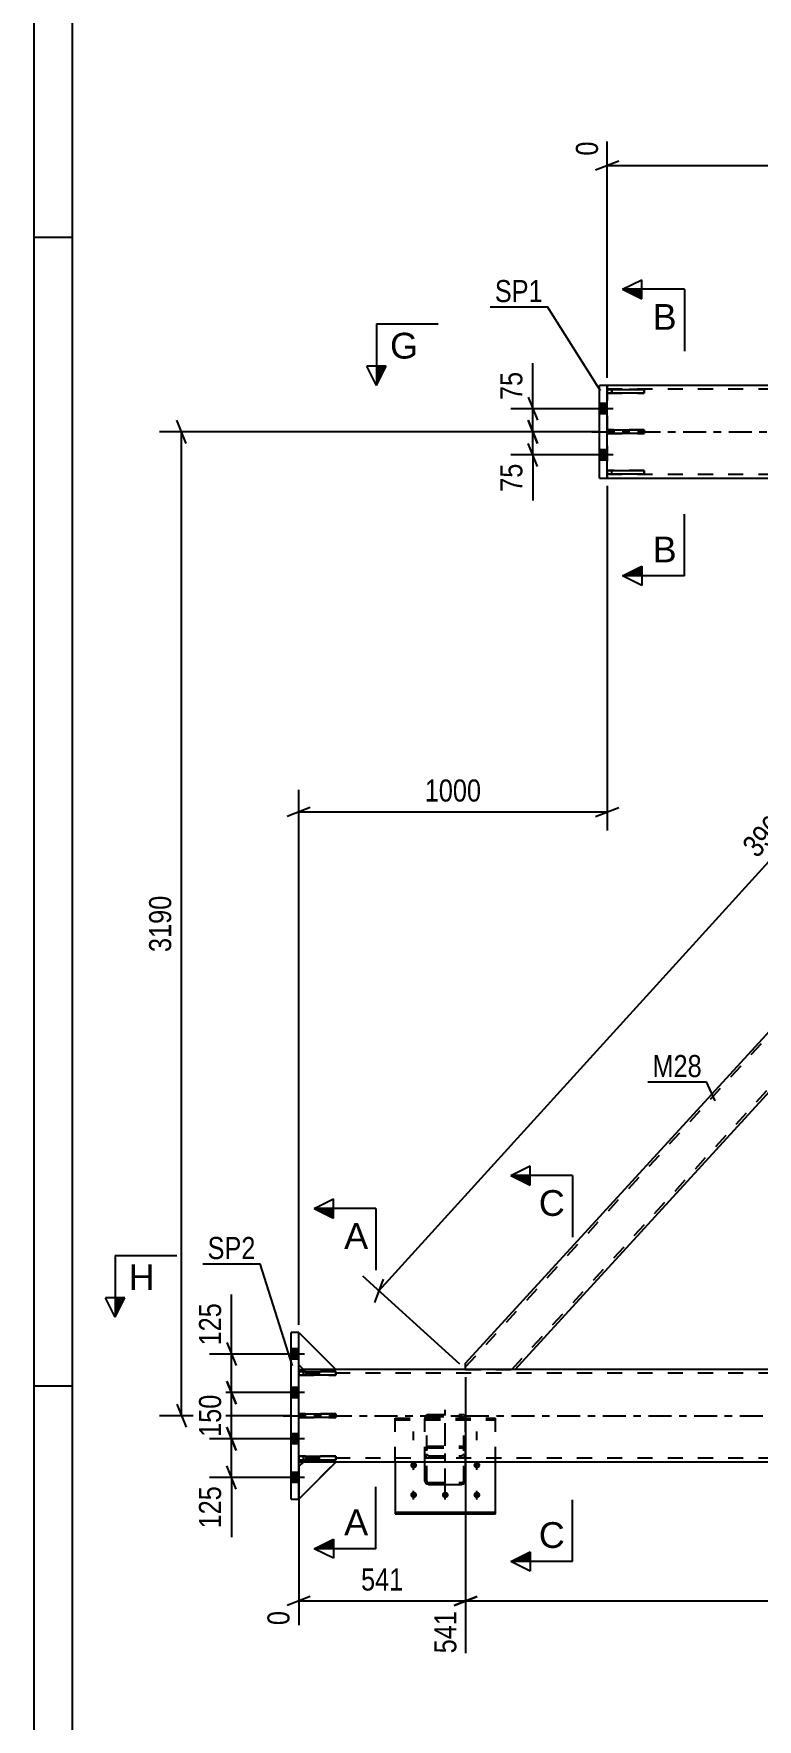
# Model space of a CAD drawing. Header units: millimetres. Extents: x -74 to 767, y -422 to 172.
# Drawn here: x -74.4 to 19.5, y -167 to 51.6 of the extents above; entities that cross this region are included whole.
import ezdxf

# ---------------------------------------------------------------- set-up
doc = ezdxf.new("R2010")
doc.units = ezdxf.units.MM
doc.linetypes.add('DXK_LINE_DOT2', pattern=[3.9198, 1.9599, -1.9599])
doc.linetypes.add('DXK_LINE_DOT3', pattern=[5.9187, 2.979, -0.9799, 0.9799, -0.9799])
doc.styles.add('Arial', font='ARIAL.TTF', dxfattribs={"height": 0.2})
doc.styles.add('Arial Narrow', font='ARIALN.TTF', dxfattribs={"height": 0.2})

# ---------------------------------------------------------------- blocks, each defined once
blk = doc.blocks.new('Unknown-389632863-1162')
at = {"color": 5, "linetype": 'Continuous'}
for p, q in [((-74.36, 172.22), (-74.36, -421.78)), ((-69.36, 167.22), (-69.36, -416.78)), ((-69.36, 25.22), (-74.36, 25.22)), ((-69.36, -123.78), (-74.36, -123.78))]:
    blk.add_line(p, q, dxfattribs=at)
blk = doc.blocks.new('Part-389632863-5763 - 5629')
at = {"color": 7, "linetype": 'DXK_LINE_DOT2'}
for p, q in [((-27.5, -127.91), (-14.5, -127.91)), ((-27.5, -133.6), (-27.5, -127.91)), ((-27.5, -128.13), (-14.5, -128.13)), ((-14.5, -133.6), (-14.5, -127.91))]:
    blk.add_line(p, q, dxfattribs=at)
at = {"color": 2, "linetype": 'Continuous'}
for p, q in [((-27.5, -133.6), (-27.5, -140.34)), ((-14.5, -140.34), (-14.5, -133.6)), ((-27.5, -140.12), (-14.5, -140.12)), ((-27.5, -140.34), (-14.5, -140.34))]:
    blk.add_line(p, q, dxfattribs=at)
blk = doc.blocks.new('Part-389632863-5635 - 5629')
at = {"color": 2, "linetype": 'Continuous'}
for p, q in [((-18.36, -120.8), (86.6, -6)), ((93.03, -6), (93.03, -6.8)), ((93.03, -6.8), (40.91, -63.8)), ((-11.94, -121.6), (37.33, -67.71)), ((-18.36, -121.6), (-18.36, -120.8))]:
    blk.add_line(p, q, dxfattribs=at)
at = {"color": 7, "linetype": 'DXK_LINE_DOT2'}
for p, q in [((-18.36, -121.27), (87.04, -6)), ((-12.37, -121.6), (93.03, -6.33)), ((93.03, -6), (86.6, -6)), ((40.91, -63.8), (37.33, -67.71)), ((-18.36, -121.6), (-11.94, -121.6))]:
    blk.add_line(p, q, dxfattribs=at)
blk = doc.blocks.new('Part-389632863-5733 - 5629')
at = {"color": 2, "linetype": 'Continuous'}
for p, q in [((-1, -6), (-1, 6)), ((0, 6), (-1, 6)), ((0, -6), (0, 6)), ((-1, -6), (0, -6))]:
    blk.add_line(p, q, dxfattribs=at)
blk = doc.blocks.new('Part-389632863-5738 - 5629')
at = {"color": 2, "linetype": 'Continuous'}
for p, q in [((-41, -138.4), (-41, -116.8)), ((-40, -116.8), (-41, -116.8)), ((-40, -138.4), (-40, -116.8)), ((-41, -138.4), (-40, -138.4))]:
    blk.add_line(p, q, dxfattribs=at)
blk = doc.blocks.new('Part-389632863-5760 - 5629')
at = {"color": 7, "linetype": 'DXK_LINE_DOT2'}
for p, q in [((-23.6, -127.75), (-23.64, -127.94)), ((-23.64, -133.6), (-23.64, -127.94)), ((-23.4, -127.94), (-23.38, -127.84)), ((-23.4, -136.05), (-23.4, -127.94)), ((-23.38, -127.84), (-23.33, -127.76)), ((-23.16, -127.43), (-23.34, -127.47)), ((-23.33, -127.76), (-23.25, -127.71)), ((-23.25, -127.71), (-23.16, -127.69)), ((-23.16, -127.43), (-18.84, -127.43)), ((-23.16, -127.69), (-18.84, -127.69)), ((-18.66, -127.47), (-18.84, -127.43)), ((-18.84, -127.69), (-18.75, -127.71)), ((-18.75, -127.71), (-18.67, -127.76)), ((-18.67, -127.76), (-18.62, -127.84)), ((-18.62, -127.84), (-18.6, -127.94)), ((-18.6, -136.05), (-18.6, -127.94)), ((-18.36, -127.94), (-18.4, -127.75)), ((-18.36, -133.6), (-18.36, -127.94)), ((-23.64, -131.99), (-23.6, -131.81)), ((-23.64, -132.54), (-23.6, -132.73)), ((-23.6, -131.81), (-23.5, -131.67)), ((-23.5, -131.67), (-23.34, -131.57)), ((-23.38, -131.9), (-23.4, -131.99)), ((-23.38, -132.64), (-23.4, -132.54)), ((-23.33, -131.83), (-23.38, -131.9)), ((-23.33, -132.72), (-23.38, -132.64)), ((-23.34, -131.57), (-23.16, -131.54)), ((-23.34, -133.01), (-23.16, -133.05)), ((-23.25, -131.78), (-23.33, -131.83)), ((-23.25, -132.77), (-23.33, -132.72)), ((-23.16, -131.76), (-23.25, -131.78)), ((-23.16, -132.79), (-23.25, -132.77)), ((-23.16, -131.54), (-18.84, -131.54)), ((-23.16, -131.76), (-18.84, -131.76)), ((-23.16, -132.79), (-18.84, -132.79)), ((-23.16, -133.05), (-18.84, -133.05)), ((-18.84, -131.54), (-18.66, -131.57)), ((-18.75, -131.78), (-18.84, -131.76)), ((-18.75, -132.77), (-18.84, -132.79)), ((-18.84, -133.05), (-18.66, -133.01)), ((-18.67, -131.83), (-18.75, -131.78)), ((-18.67, -132.72), (-18.75, -132.77)), ((-18.62, -131.9), (-18.67, -131.83)), ((-18.62, -132.64), (-18.67, -132.72)), ((-18.66, -131.57), (-18.5, -131.67)), ((-18.6, -131.99), (-18.62, -131.9)), ((-18.6, -132.54), (-18.62, -132.64)), ((-18.5, -131.67), (-18.4, -131.81)), ((-18.4, -131.81), (-18.36, -131.99)), ((-18.4, -132.73), (-18.36, -132.54)), ((-23.4, -136.05), (-23.38, -136.13)), ((-23.38, -136.13), (-23.33, -136.21)), ((-23.33, -136.21), (-23.25, -136.25)), ((-23.25, -136.25), (-23.16, -136.27)), ((-23.16, -136.27), (-18.84, -136.27)), ((-18.84, -136.27), (-18.75, -136.25)), ((-18.75, -136.25), (-18.67, -136.21)), ((-18.67, -136.21), (-18.62, -136.13)), ((-18.62, -136.13), (-18.6, -136.05))]:
    blk.add_line(p, q, dxfattribs=at)
at = {"color": 7, "linetype": 'DXK_LINE_DOT3'}
blk.add_line((-21, -137.44), (-21, -126.82), dxfattribs=at)
at = {"color": 2, "linetype": 'Continuous'}
for p, q in [((-23.64, -136.05), (-23.64, -133.6)), ((-18.36, -136.05), (-18.36, -133.6)), ((-23.6, -136.22), (-23.64, -136.05)), ((-23.5, -136.36), (-23.6, -136.22)), ((-23.34, -136.46), (-23.5, -136.36)), ((-23.16, -136.5), (-23.34, -136.46)), ((-23.16, -136.5), (-18.84, -136.5)), ((-18.66, -136.46), (-18.84, -136.5)), ((-18.5, -136.36), (-18.66, -136.46)), ((-18.4, -136.22), (-18.5, -136.36)), ((-18.36, -136.05), (-18.4, -136.22))]:
    blk.add_line(p, q, dxfattribs=at)
at = {"color": 7, "linetype": 'DXK_LINE_DOT2'}
for centre, start, end in [((-23.14, -127.92), 114.32, 159.2417), ((-18.86, -127.92), 20.7583, 65.68), ((-23.14, -132.56), 200.7583, 245.68), ((-18.86, -132.56), 294.32, 339.2417)]:
    blk.add_arc(centre, 0.496, start, end, dxfattribs=at)
blk = doc.blocks.new('Part-389632863-5770 - 5629')
at = {"color": 2, "linetype": 'Continuous'}
for p, q in [((0, -0.24), (0, 0.24)), ((0, 0.24), (4.8, 0.24)), ((4.8, 0.24), (4.8, -0.24)), ((4.8, -0.24), (0, -0.24))]:
    blk.add_line(p, q, dxfattribs=at)
at = {"color": 7, "linetype": 'DXK_LINE_DOT2'}
blk.add_line((0.6, -0.24), (0.6, 0.24), dxfattribs=at)
blk = doc.blocks.new('Part-389632863-5771 - 5629')
at = {"color": 2, "linetype": 'Continuous'}
for p, q in [((0, 5.5), (4.8, 5.5)), ((0, 5.5), (0, 5.02)), ((4.8, 5.02), (0, 5.02)), ((4.8, 5.5), (4.8, 5.02))]:
    blk.add_line(p, q, dxfattribs=at)
at = {"color": 7, "linetype": 'DXK_LINE_DOT2'}
blk.add_line((0.6, 5.02), (0.6, 5.5), dxfattribs=at)
blk = doc.blocks.new('Part-389632863-5772 - 5629')
at = {"color": 2, "linetype": 'Continuous'}
for p, q in [((0, -5.5), (0, -5.02)), ((0, -5.02), (4.8, -5.02)), ((4.8, -5.5), (0, -5.5)), ((4.8, -5.02), (4.8, -5.5))]:
    blk.add_line(p, q, dxfattribs=at)
at = {"color": 7, "linetype": 'DXK_LINE_DOT2'}
blk.add_line((0.6, -5.5), (0.6, -5.02), dxfattribs=at)
blk = doc.blocks.new('Part-389632863-5773 - 5629')
at = {"color": 7, "linetype": 'DXK_LINE_DOT2'}
for p, q in [((4.8, 0.24), (0, 0.24)), ((0, 0.24), (0, -0.24)), ((0.6, -0.24), (0.6, 0.24)), ((4.8, -0.24), (4.8, 0.24)), ((0, -0.24), (4.8, -0.24))]:
    blk.add_line(p, q, dxfattribs=at)
blk = doc.blocks.new('Part-389632863-5774 - 5629')
at = {"color": 7, "linetype": 'DXK_LINE_DOT2'}
for p, q in [((4.8, 5.5), (0, 5.5)), ((0, 5.5), (0, 5.02)), ((0, 5.02), (4.8, 5.02)), ((0.6, 5.5), (0.6, 5.02)), ((4.8, 5.02), (4.8, 5.5))]:
    blk.add_line(p, q, dxfattribs=at)
blk = doc.blocks.new('Part-389632863-5775 - 5629')
at = {"color": 7, "linetype": 'DXK_LINE_DOT2'}
for p, q in [((4.8, -5.02), (0, -5.02)), ((0, -5.02), (0, -5.5)), ((0, -5.5), (4.8, -5.5)), ((0.6, -5.5), (0.6, -5.02)), ((4.8, -5.5), (4.8, -5.02))]:
    blk.add_line(p, q, dxfattribs=at)
blk = doc.blocks.new('Part-389632863-5780 - 5629')
at = {"color": 2, "linetype": 'Continuous'}
for p, q in [((-40, -121.6), (-39.4, -121.6)), ((210.33, -121.6), (-35.2, -121.6)), ((-40, -133.6), (-39.4, -133.6)), ((196.41, -133.6), (-35.2, -133.6))]:
    blk.add_line(p, q, dxfattribs=at)
at = {"color": 7, "linetype": 'DXK_LINE_DOT2'}
for p, q in [((-40, -133.6), (-40, -121.6)), ((578.17, -122.08), (-40, -122.08)), ((-35.2, -121.6), (-39.4, -121.6)), ((578.17, -133.12), (-40, -133.12)), ((-35.2, -133.6), (-39.4, -133.6))]:
    blk.add_line(p, q, dxfattribs=at)
at = {"color": 7, "linetype": 'DXK_LINE_DOT3'}
blk.add_line((-42, -127.6), (578.17, -127.6), dxfattribs=at)
blk = doc.blocks.new('Part-389632863-5785 - 5629')
at = {"color": 2, "linetype": 'Continuous'}
for p, q in [((210.33, 6), (0, 6)), ((0, -6), (578.17, -6))]:
    blk.add_line(p, q, dxfattribs=at)
at = {"color": 7, "linetype": 'DXK_LINE_DOT2'}
for p, q in [((0, 6), (0, -6)), ((578.17, 5.52), (0, 5.52)), ((578.17, -5.52), (0, -5.52))]:
    blk.add_line(p, q, dxfattribs=at)
at = {"color": 7, "linetype": 'DXK_LINE_DOT3'}
blk.add_line((-2, 0), (578.17, 0), dxfattribs=at)
blk = doc.blocks.new('Bolt-389632863-5842 - 5629')
at = {"linetype": 'Continuous'}
for points in [[(-1, 3.66), (-1, 2.34), (0, 2.34), (0, 3.66)], [(-1, 3.66), (-1, 2.34), (0, 2.34), (0, 3.66)], [(-1, -2.34), (-1, -3.66), (0, -3.66), (0, -2.34)], [(-1, -2.34), (-1, -3.66), (0, -3.66), (0, -2.34)]]:
    blk.add_hatch(color=1, dxfattribs=at).paths.add_polyline_path(points)
at = {"color": 1, "linetype": 'Continuous'}
for p, q in [((0.76, 3), (-4, 3)), ((0.76, 3), (-4, 3)), ((0, 3.66), (-1, 3.66)), ((0, 3.66), (-1, 3.66)), ((0, 2.34), (-1, 2.34)), ((0, 2.34), (-1, 2.34)), ((0.76, -3), (-4, -3)), ((0.76, -3), (-4, -3)), ((0, -2.34), (-1, -2.34)), ((0, -2.34), (-1, -2.34)), ((0, -3.66), (-1, -3.66)), ((0, -3.66), (-1, -3.66))]:
    blk.add_line(p, q, dxfattribs=at)
blk = doc.blocks.new('Bolt-389632863-5843 - 5629')
at = {"linetype": 'Continuous'}
for points in [[(-41, -118.94), (-41, -120.26), (-40, -120.26), (-40, -118.94)], [(-41, -118.94), (-41, -120.26), (-40, -120.26), (-40, -118.94)], [(-41, -118.94), (-41, -120.26), (-40, -120.26), (-40, -118.94)], [(-41, -123.94), (-41, -125.26), (-40, -125.26), (-40, -123.94)], [(-41, -123.94), (-41, -125.26), (-40, -125.26), (-40, -123.94)], [(-41, -129.94), (-41, -131.26), (-40, -131.26), (-40, -129.94)], [(-41, -129.94), (-41, -131.26), (-40, -131.26), (-40, -129.94)], [(-41, -134.94), (-41, -136.26), (-40, -136.26), (-40, -134.94)], [(-41, -134.94), (-41, -136.26), (-40, -136.26), (-40, -134.94)], [(-41, -134.94), (-41, -136.26), (-40, -136.26), (-40, -134.94)]]:
    blk.add_hatch(color=1, dxfattribs=at).paths.add_polyline_path(points)
at = {"color": 1, "linetype": 'Continuous'}
for p, q in [((-39.24, -119.6), (-44, -119.6)), ((-39.24, -119.6), (-44, -119.6)), ((-39.24, -119.6), (-44, -119.6)), ((-40, -118.94), (-41, -118.94)), ((-40, -118.94), (-41, -118.94)), ((-40, -118.94), (-41, -118.94)), ((-40, -120.26), (-41, -120.26)), ((-40, -120.26), (-41, -120.26)), ((-40, -120.26), (-41, -120.26)), ((-40, -123.94), (-41, -123.94)), ((-40, -123.94), (-41, -123.94)), ((-39.24, -124.6), (-44, -124.6)), ((-39.24, -124.6), (-44, -124.6)), ((-40, -125.26), (-41, -125.26)), ((-40, -125.26), (-41, -125.26)), ((-39.24, -130.6), (-44, -130.6)), ((-39.24, -130.6), (-44, -130.6)), ((-40, -129.94), (-41, -129.94)), ((-40, -129.94), (-41, -129.94)), ((-40, -131.26), (-41, -131.26)), ((-40, -131.26), (-41, -131.26)), ((-40, -134.94), (-41, -134.94)), ((-40, -134.94), (-41, -134.94)), ((-40, -134.94), (-41, -134.94)), ((-39.24, -135.6), (-44, -135.6)), ((-39.24, -135.6), (-44, -135.6)), ((-39.24, -135.6), (-44, -135.6)), ((-40, -136.26), (-41, -136.26)), ((-40, -136.26), (-41, -136.26)), ((-40, -136.26), (-41, -136.26))]:
    blk.add_line(p, q, dxfattribs=at)
blk = doc.blocks.new('Bolt-389632863-5849 - 5629')
at = {"linetype": 'Continuous'}
for points in [[(-25.1, -134.43), (-25.19, -134.42), (-25.28, -134.39), (-25.36, -134.35), (-25.43, -134.29), (-25.48, -134.22), (-25.52, -134.14), (-25.54, -134.06), (-25.54, -133.97), (-25.52, -133.89), (-25.48, -133.81), (-25.43, -133.74), (-25.36, -133.68), (-25.28, -133.64), (-25.19, -133.61), (-25.1, -133.6), (-25.01, -133.61), (-24.92, -133.64), (-24.84, -133.68), (-24.77, -133.74), (-24.72, -133.81), (-24.68, -133.89), (-24.66, -133.97), (-24.66, -134.06), (-24.68, -134.14), (-24.72, -134.22), (-24.77, -134.29), (-24.84, -134.35), (-24.92, -134.39), (-25.01, -134.42)], [(-16.9, -134.43), (-16.99, -134.42), (-17.08, -134.39), (-17.16, -134.35), (-17.23, -134.29), (-17.28, -134.22), (-17.32, -134.14), (-17.34, -134.06), (-17.34, -133.97), (-17.32, -133.89), (-17.28, -133.81), (-17.23, -133.74), (-17.16, -133.68), (-17.08, -133.64), (-16.99, -133.61), (-16.9, -133.6), (-16.81, -133.61), (-16.72, -133.64), (-16.64, -133.68), (-16.57, -133.74), (-16.52, -133.81), (-16.48, -133.89), (-16.46, -133.97), (-16.46, -134.06), (-16.48, -134.14), (-16.52, -134.22), (-16.57, -134.29), (-16.64, -134.35), (-16.72, -134.39), (-16.81, -134.42)], [(-25.1, -138.28), (-25.19, -138.27), (-25.28, -138.25), (-25.36, -138.2), (-25.43, -138.15), (-25.48, -138.08), (-25.52, -138), (-25.54, -137.91), (-25.54, -137.83), (-25.52, -137.74), (-25.48, -137.66), (-25.43, -137.59), (-25.36, -137.53), (-25.28, -137.49), (-25.19, -137.46), (-25.1, -137.46), (-25.01, -137.46), (-24.92, -137.49), (-24.84, -137.53), (-24.77, -137.59), (-24.72, -137.66), (-24.68, -137.74), (-24.66, -137.83), (-24.66, -137.91), (-24.68, -138), (-24.72, -138.08), (-24.77, -138.15), (-24.84, -138.2), (-24.92, -138.25), (-25.01, -138.27)], [(-21, -138.28), (-21.09, -138.27), (-21.18, -138.25), (-21.26, -138.2), (-21.33, -138.15), (-21.38, -138.08), (-21.42, -138), (-21.44, -137.91), (-21.44, -137.83), (-21.42, -137.74), (-21.38, -137.66), (-21.33, -137.59), (-21.26, -137.53), (-21.18, -137.49), (-21.09, -137.46), (-21, -137.46), (-20.91, -137.46), (-20.82, -137.49), (-20.74, -137.53), (-20.67, -137.59), (-20.62, -137.66), (-20.58, -137.74), (-20.56, -137.83), (-20.56, -137.91), (-20.58, -138), (-20.62, -138.08), (-20.67, -138.15), (-20.74, -138.2), (-20.82, -138.25), (-20.91, -138.27)], [(-16.9, -138.28), (-16.99, -138.27), (-17.08, -138.25), (-17.16, -138.2), (-17.23, -138.15), (-17.28, -138.08), (-17.32, -138), (-17.34, -137.91), (-17.34, -137.83), (-17.32, -137.74), (-17.28, -137.66), (-17.23, -137.59), (-17.16, -137.53), (-17.08, -137.49), (-16.99, -137.46), (-16.9, -137.46), (-16.81, -137.46), (-16.72, -137.49), (-16.64, -137.53), (-16.57, -137.59), (-16.52, -137.66), (-16.48, -137.74), (-16.46, -137.83), (-16.46, -137.91), (-16.48, -138), (-16.52, -138.08), (-16.57, -138.15), (-16.64, -138.2), (-16.72, -138.25), (-16.81, -138.27)]]:
    blk.add_hatch(color=1, dxfattribs=at).paths.add_polyline_path(points)
at = {"color": 1, "linetype": 'DXK_LINE_DOT2'}
for p, q in [((-25.1, -130.78), (-25.1, -129.64)), ((-21, -130.78), (-21, -129.64)), ((-16.9, -130.78), (-16.9, -129.64))]:
    blk.add_line(p, q, dxfattribs=at)
at = {"color": 1, "linetype": 'Continuous'}
for p, q in [((-25.1, -134.63), (-25.1, -133.5)), ((-16.9, -134.63), (-16.9, -133.5)), ((-25.1, -138.48), (-25.1, -137.35)), ((-21, -138.48), (-21, -137.35)), ((-16.9, -138.48), (-16.9, -137.35))]:
    blk.add_line(p, q, dxfattribs=at)
blk = doc.blocks.new('Part-389632863-5895 - 5629')
at = {"color": 7, "linetype": 'DXK_LINE_DOT2'}
for p, q in [((-39.4, -133.6), (-40, -134.2)), ((-40, -138.4), (-35.2, -133.6)), ((-40, -134.2), (-40, -138.4)), ((-35.2, -133.6), (-39.4, -133.6))]:
    blk.add_line(p, q, dxfattribs=at)
blk = doc.blocks.new('Part-389632863-5898 - 5629')
at = {"color": 2, "linetype": 'Continuous'}
for p, q in [((-39.4, -133.6), (-40, -134.2)), ((-40, -138.4), (-35.2, -133.6)), ((-35.2, -133.6), (-39.4, -133.6))]:
    blk.add_line(p, q, dxfattribs=at)
at = {"color": 7, "linetype": 'DXK_LINE_DOT2'}
blk.add_line((-40, -138.4), (-40, -134.2), dxfattribs=at)
blk = doc.blocks.new('Part-389632863-5901 - 5629')
at = {"color": 7, "linetype": 'DXK_LINE_DOT2'}
for p, q in [((-40, -121), (-40, -116.8)), ((-40, -116.8), (-35.2, -121.6)), ((-39.4, -121.6), (-40, -121)), ((-35.2, -121.6), (-39.4, -121.6))]:
    blk.add_line(p, q, dxfattribs=at)
blk = doc.blocks.new('Part-389632863-5904 - 5629')
at = {"color": 2, "linetype": 'Continuous'}
for p, q in [((-40, -116.8), (-35.2, -121.6)), ((-39.4, -121.6), (-40, -121)), ((-35.2, -121.6), (-39.4, -121.6))]:
    blk.add_line(p, q, dxfattribs=at)
at = {"color": 7, "linetype": 'DXK_LINE_DOT2'}
blk.add_line((-40, -121), (-40, -116.8), dxfattribs=at)
blk = doc.blocks.new('Part-389632863-5907 - 5629')
at = {"color": 2, "linetype": 'Continuous'}
for p, q in [((-40, -122.34), (-40, -121.86)), ((-40, -121.86), (-35.2, -121.86)), ((-35.2, -122.34), (-40, -122.34)), ((-35.2, -121.86), (-35.2, -122.34))]:
    blk.add_line(p, q, dxfattribs=at)
at = {"color": 7, "linetype": 'DXK_LINE_DOT2'}
blk.add_line((-39.4, -122.34), (-39.4, -121.86), dxfattribs=at)
blk = doc.blocks.new('Part-389632863-5910 - 5629')
at = {"color": 2, "linetype": 'Continuous'}
for p, q in [((-40, -133.34), (-40, -132.86)), ((-40, -132.86), (-35.2, -132.86)), ((-35.2, -133.34), (-40, -133.34)), ((-35.2, -132.86), (-35.2, -133.34))]:
    blk.add_line(p, q, dxfattribs=at)
at = {"color": 7, "linetype": 'DXK_LINE_DOT2'}
blk.add_line((-39.4, -133.34), (-39.4, -132.86), dxfattribs=at)
blk = doc.blocks.new('Part-389632863-5913 - 5629')
at = {"color": 2, "linetype": 'Continuous'}
for p, q in [((-40, -127.84), (-40, -127.36)), ((-40, -127.36), (-35.2, -127.36)), ((-35.2, -127.84), (-40, -127.84)), ((-35.2, -127.36), (-35.2, -127.84))]:
    blk.add_line(p, q, dxfattribs=at)
at = {"color": 7, "linetype": 'DXK_LINE_DOT2'}
blk.add_line((-39.4, -127.84), (-39.4, -127.36), dxfattribs=at)
blk = doc.blocks.new('Part-389632863-5916 - 5629')
at = {"color": 7, "linetype": 'DXK_LINE_DOT2'}
for p, q in [((-35.2, -121.86), (-40, -121.86)), ((-40, -121.86), (-40, -122.34)), ((-40, -122.34), (-35.2, -122.34)), ((-39.4, -122.34), (-39.4, -121.86)), ((-35.2, -122.34), (-35.2, -121.86))]:
    blk.add_line(p, q, dxfattribs=at)
blk = doc.blocks.new('Part-389632863-5919 - 5629')
at = {"color": 7, "linetype": 'DXK_LINE_DOT2'}
for p, q in [((-35.2, -132.86), (-40, -132.86)), ((-40, -132.86), (-40, -133.34)), ((-40, -133.34), (-35.2, -133.34)), ((-39.4, -133.34), (-39.4, -132.86)), ((-35.2, -133.34), (-35.2, -132.86))]:
    blk.add_line(p, q, dxfattribs=at)
blk = doc.blocks.new('Part-389632863-5922 - 5629')
at = {"color": 7, "linetype": 'DXK_LINE_DOT2'}
for p, q in [((-35.2, -127.36), (-40, -127.36)), ((-40, -127.36), (-40, -127.84)), ((-40, -127.84), (-35.2, -127.84)), ((-39.4, -127.84), (-39.4, -127.36)), ((-35.2, -127.84), (-35.2, -127.36))]:
    blk.add_line(p, q, dxfattribs=at)
blk = doc.blocks.new('StraightDimension-389632863-42203 - 5629')
at = {"color": 7, "linetype": 'Continuous'}
for p, q in [((-44, -119.6), (-51.57, -119.6)), ((-49.32, -118.1), (-48.12, -121.1)), ((-48.72, -124.6), (-48.72, -119.6)), ((-48.12, -126.1), (-49.32, -123.1)), ((-44, -124.6), (-51.57, -124.6))]:
    blk.add_line(p, q, dxfattribs=at)
at = {"color": 0}
blk.add_wipeout([(-49.47, -112.39), (-53.67, -112.39), (-53.67, -119.08), (-49.47, -119.08)], dxfattribs=at)
at = {"color": 7, "linetype": 'Continuous'}
blk.add_line((-48.72, -119.6), (-48.72, -111.87), dxfattribs=at)
blk.add_line((-48.72, -119.6), (-48.72, -111.87), dxfattribs=at)
at = {"color": 3, "style": 'Arial Narrow'}
blk.add_text('125', height=2.863, rotation=90.0002, dxfattribs=at).set_placement((-50.07, -118.48))
blk = doc.blocks.new('StraightDimension-389632863-24072 - 5629')
at = {"color": 7, "linetype": 'Continuous'}
for p, q in [((-18.36, -122.6), (-18.36, -158.41)), ((-40, -134.6), (-40, -154.75)), ((-38.5, -151.02), (-41.5, -152.22)), ((-40, -151.62), (-18.36, -151.62)), ((-19.86, -152.22), (-16.86, -151.02))]:
    blk.add_line(p, q, dxfattribs=at)
at = {"color": 0}
blk.add_wipeout([(-25.84, -150.87), (-25.84, -146.67), (-32.52, -146.67), (-32.52, -150.87)], dxfattribs=at)
at = {"color": 0, "linetype": 'Continuous'}
for points in [[(-40.6, -152.32), (-44.8, -152.32), (-44.8, -155.35), (-40.6, -155.35)], [(-18.96, -152.32), (-23.16, -152.32), (-23.16, -159.01), (-18.96, -159.01)]]:
    blk.add_wipeout(points, dxfattribs=at)
at = {"color": 3, "style": 'Arial Narrow'}
blk.add_text('541', height=2.863, dxfattribs=at).set_placement((-31.92, -150.27))
at = {"color": 3, "linetype": 'Continuous', "style": 'Arial Narrow'}
for s, height, p in [('0', 2.86, (-41.2, -154.75)), ('541', 2.863, (-19.56, -158.41))]:
    blk.add_text(s, height=height, rotation=90.0002, dxfattribs=at).set_placement(p)
blk = doc.blocks.new('StraightDimension-389632863-6504 - 5629')
at = {"color": 7, "linetype": 'Continuous'}
for p, q in [((0, -7), (0, -51.7)), ((-40, -115.8), (-40, -46.45)), ((-38.5, -48.7), (-41.5, -49.9)), ((-40, -49.3), (0, -49.3)), ((-1.5, -49.9), (1.5, -48.7))]:
    blk.add_line(p, q, dxfattribs=at)
at = {"color": 0}
blk.add_wipeout([(-15.74, -48.55), (-15.74, -44.35), (-24.26, -44.35), (-24.26, -48.55)], dxfattribs=at)
at = {"color": 3, "style": 'Arial Narrow'}
blk.add_text('1000', height=2.863, dxfattribs=at).set_placement((-23.66, -47.95))
blk = doc.blocks.new('StraightDimension-389632863-6517 - 5629')
at = {"color": 7, "linetype": 'Continuous'}
for p, q in [((-54.59, -1.5), (-55.79, 1.5)), ((-1, 0), (-58.04, 0)), ((-55.19, -127.6), (-55.19, 0)), ((-55.79, -126.1), (-54.59, -129.1)), ((-41, -127.6), (-58.04, -127.6))]:
    blk.add_line(p, q, dxfattribs=at)
at = {"color": 0}
blk.add_wipeout([(-55.94, -59.54), (-60.14, -59.54), (-60.14, -68.06), (-55.94, -68.06)], dxfattribs=at)
at = {"color": 3, "style": 'Arial Narrow'}
blk.add_text('3190', height=2.863, rotation=90.0002, dxfattribs=at).set_placement((-56.54, -67.46))
blk = doc.blocks.new('StraightDimension-389632863-42161 - 5629')
at = {"color": 7, "linetype": 'Continuous'}
for p, q in [((-10.25, 4.5), (-9.05, 1.5)), ((-4, 3), (-12.5, 3)), ((-9.65, 0), (-9.65, 3)), ((-9.05, -1.5), (-10.25, 1.5)), ((-1, 0), (-12.5, 0))]:
    blk.add_line(p, q, dxfattribs=at)
at = {"color": 0}
blk.add_wipeout([(-10.4, 8.38), (-14.6, 8.38), (-14.6, 3.52), (-10.4, 3.52)], dxfattribs=at)
at = {"color": 7, "linetype": 'Continuous'}
blk.add_line((-9.65, 3), (-9.65, 8.91), dxfattribs=at)
blk.add_line((-9.65, 3), (-9.65, 8.91), dxfattribs=at)
at = {"color": 3, "style": 'Arial Narrow'}
blk.add_text('75', height=2.863, rotation=90.0002, dxfattribs=at).set_placement((-11, 4.12))
blk = doc.blocks.new('StraightDimension-389632863-22700 - 5629')
at = {"color": 7, "linetype": 'Continuous'}
for p, q in [((86.6, -5), (86.6, 43.14)), ((0, 7), (0, 37.65)), ((1.5, 35.12), (-1.5, 33.92)), ((85.1, 33.92), (88.1, 35.12)), ((0, 34.52), (86.6, 34.52))]:
    blk.add_line(p, q, dxfattribs=at)
at = {"color": 0, "linetype": 'Continuous'}
for points in [[(86, 43.74), (81.8, 43.74), (81.8, 35.22), (86, 35.22)], [(-0.6, 38.25), (-4.8, 38.25), (-4.8, 35.22), (-0.6, 35.22)]]:
    blk.add_wipeout(points, dxfattribs=at)
at = {"color": 0}
blk.add_wipeout([(47.56, 35.27), (47.56, 39.47), (39.05, 39.47), (39.05, 35.27)], dxfattribs=at)
at = {"color": 3, "linetype": 'Continuous', "style": 'Arial Narrow'}
for s, height, p in [('2165', 2.863, (85.4, 35.82)), ('0', 2.86, (-1.2, 35.82))]:
    blk.add_text(s, height=height, rotation=90.0002, dxfattribs=at).set_placement(p)
at = {"color": 3, "style": 'Arial Narrow'}
blk.add_text('2165', height=2.863, dxfattribs=at).set_placement((39.65, 35.87))
blk = doc.blocks.new('StraightDimension-389632863-24071 - 5629')
at = {"color": 7, "linetype": 'Continuous'}
for p, q in [((-18.36, -122.6), (-18.36, -158.41)), ((86.6, -122.6), (86.6, -160.24)), ((-16.86, -151.02), (-19.86, -152.22)), ((-18.36, -151.62), (86.6, -151.62)), ((85.1, -152.22), (88.1, -151.02))]:
    blk.add_line(p, q, dxfattribs=at)
at = {"color": 0}
blk.add_wipeout([(38.38, -150.87), (38.38, -146.67), (29.87, -146.67), (29.87, -150.87)], dxfattribs=at)
at = {"color": 0, "linetype": 'Continuous'}
blk.add_wipeout([(86, -152.32), (81.8, -152.32), (81.8, -160.84), (86, -160.84)], dxfattribs=at)
at = {"color": 3, "style": 'Arial Narrow'}
blk.add_text('2624', height=2.863, dxfattribs=at).set_placement((30.47, -150.27))
at = {"color": 3, "linetype": 'Continuous', "style": 'Arial Narrow'}
blk.add_text('3165', height=2.863, rotation=90.0002, dxfattribs=at).set_placement((85.4, -160.24))
blk = doc.blocks.new('StraightDimension-389632863-38580 - 5629')
at = {"color": 7, "linetype": 'Continuous'}
for p, q in [((85.86, -5.33), (73.25, 6.12)), ((74.8, 2.69), (75.93, 5.72)), ((-29.6, -111.39), (75.36, 4.21)), ((-19.1, -120.93), (-31.71, -109.48)), ((-29.04, -109.88), (-30.17, -112.91))]:
    blk.add_line(p, q, dxfattribs=at)
at = {"color": 0}
blk.add_wipeout([(25.19, -49.94), (22.08, -47.11), (16.35, -53.42), (19.46, -56.24)], dxfattribs=at)
at = {"color": 3, "style": 'Arial Narrow'}
blk.add_text('3904', height=2.863, rotation=47.7618, dxfattribs=at).set_placement((19.42, -55.39))
blk = doc.blocks.new('StraightDimension-389632863-42162 - 5629')
at = {"color": 7, "linetype": 'Continuous'}
for p, q in [((-10.25, 1.5), (-9.05, -1.5)), ((-1, 0), (-12.5, 0)), ((-9.05, -4.5), (-10.25, -1.5)), ((-9.65, -3), (-9.65, 0)), ((-4, -3), (-12.5, -3))]:
    blk.add_line(p, q, dxfattribs=at)
at = {"color": 0}
blk.add_wipeout([(-10.4, -3.53), (-14.6, -3.53), (-14.6, -8.38), (-10.4, -8.38)], dxfattribs=at)
at = {"color": 7, "linetype": 'Continuous'}
blk.add_line((-9.65, -3), (-9.65, -8.91), dxfattribs=at)
blk.add_line((-9.65, -3), (-9.65, -8.91), dxfattribs=at)
at = {"color": 3, "style": 'Arial Narrow'}
blk.add_text('75', height=2.863, rotation=90.0002, dxfattribs=at).set_placement((-11, -7.78))
blk = doc.blocks.new('StraightDimension-389632863-42204 - 5629')
at = {"color": 7, "linetype": 'Continuous'}
for p, q in [((-49.32, -123.1), (-48.12, -126.1)), ((-44, -124.6), (-51.57, -124.6)), ((-48.72, -130.6), (-48.72, -124.6)), ((-44, -130.6), (-51.57, -130.6)), ((-48.12, -132.1), (-49.32, -129.1))]:
    blk.add_line(p, q, dxfattribs=at)
at = {"color": 0}
blk.add_wipeout([(-49.47, -124.26), (-53.67, -124.26), (-53.67, -130.94), (-49.47, -130.94)], dxfattribs=at)
at = {"color": 3, "style": 'Arial Narrow'}
blk.add_text('150', height=2.863, rotation=90.0002, dxfattribs=at).set_placement((-50.07, -130.34))
blk = doc.blocks.new('StraightDimension-389632863-42205 - 5629')
at = {"color": 7, "linetype": 'Continuous'}
for p, q in [((-44, -130.6), (-51.57, -130.6)), ((-49.32, -129.1), (-48.12, -132.1)), ((-48.72, -135.6), (-48.72, -130.6)), ((-48.12, -137.1), (-49.32, -134.1)), ((-44, -135.6), (-51.57, -135.6))]:
    blk.add_line(p, q, dxfattribs=at)
at = {"color": 0}
blk.add_wipeout([(-49.47, -136.13), (-53.67, -136.13), (-53.67, -142.81), (-49.47, -142.81)], dxfattribs=at)
at = {"color": 7, "linetype": 'Continuous'}
blk.add_line((-48.72, -135.6), (-48.72, -143.33), dxfattribs=at)
blk.add_line((-48.72, -135.6), (-48.72, -143.33), dxfattribs=at)
at = {"color": 3, "style": 'Arial Narrow'}
blk.add_text('125', height=2.863, rotation=90.0002, dxfattribs=at).set_placement((-50.07, -142.21))
blk = doc.blocks.new('Mark-389632863-5631 - 5629')
at = {"color": 0}
blk.add_wipeout([(12.27, -83.68), (12.27, -80.68), (5.87, -80.68), (5.87, -83.68)], dxfattribs=at)
blk.add_wipeout([(12.27, -83.68), (12.27, -80.68), (5.87, -80.68), (5.87, -83.68)], dxfattribs=at)
at = {"color": 30, "linetype": 'Continuous'}
for p in [(5.27, -84.28), (14.01, -86.75)]:
    blk.add_line(p, (12.87, -84.28), dxfattribs=at)
at = {"color": 3, "style": 'Arial Narrow'}
blk.add_text('M28', height=2.863, dxfattribs=at).set_placement((5.87, -83.68))
blk = doc.blocks.new('SectionMark-389632863-19207 - 5629')
at = {"color": 6, "linetype": 'Continuous'}
for p, q in [((-63.81, -106.8), (-63.81, -114.8)), ((-63.81, -114.8), (-65.06, -112.3))]:
    blk.add_line(p, q, dxfattribs=at)
at = {"color": 0, "linetype": 'Continuous'}
blk.add_wipeout([(-58.69, -111.3), (-58.69, -107.8), (-62.06, -107.8), (-62.06, -111.3)], dxfattribs=at)
at = {"linetype": 'Continuous'}
blk.add_hatch(color=6, dxfattribs=at).paths.add_polyline_path([(-63.81, -112.3), (-62.56, -112.3), (-63.81, -114.8)])
at = {"color": 6, "linetype": 'Continuous'}
for p, q in [((-63.81, -106.8), (-55.81, -106.8)), ((-62.56, -112.3), (-65.06, -112.3)), ((-63.81, -114.8), (-62.56, -112.3))]:
    blk.add_line(p, q, dxfattribs=at)
at = {"color": 3, "linetype": 'Continuous', "style": 'Arial'}
blk.add_text('H', height=3.34, dxfattribs=at).set_placement((-62.06, -111.3))
blk = doc.blocks.new('Mark-389632863-5729 - 5629')
at = {"color": 0}
blk.add_wipeout([(-8.36, 16.82), (-8.36, 19.82), (-14.57, 19.82), (-14.57, 16.82)], dxfattribs=at)
blk.add_wipeout([(-8.36, 16.82), (-8.36, 19.82), (-14.57, 19.82), (-14.57, 16.82)], dxfattribs=at)
at = {"color": 30, "linetype": 'Continuous'}
for p in [(-15.17, 16.22), (-0.85, 5.31)]:
    blk.add_line(p, (-7.76, 16.22), dxfattribs=at)
at = {"color": 3, "style": 'Arial Narrow'}
blk.add_text('SP1', height=2.863, dxfattribs=at).set_placement((-14.57, 16.82))
blk = doc.blocks.new('Mark-389632863-5734 - 5629')
at = {"color": 0}
blk.add_wipeout([(-45.6, -107.28), (-45.6, -104.28), (-51.82, -104.28), (-51.82, -107.28)], dxfattribs=at)
blk.add_wipeout([(-45.6, -107.28), (-45.6, -104.28), (-51.82, -104.28), (-51.82, -107.28)], dxfattribs=at)
at = {"color": 30, "linetype": 'Continuous'}
for p in [(-52.42, -107.88), (-40.79, -121.13)]:
    blk.add_line(p, (-45, -107.88), dxfattribs=at)
at = {"color": 3, "style": 'Arial Narrow'}
blk.add_text('SP2', height=2.863, dxfattribs=at).set_placement((-51.82, -107.28))
blk = doc.blocks.new('SectionMark-389632863-6805 - 5629')
at = {"linetype": 'Continuous'}
for points in [[(4.5, 18.48), (4.5, 17.23), (2, 18.48)], [(4.5, -17.43), (4.5, -18.68), (2, -18.68)]]:
    blk.add_hatch(color=6, dxfattribs=at).paths.add_polyline_path(points)
at = {"color": 6, "linetype": 'Continuous'}
for p, q in [((2, 18.48), (4.5, 19.73)), ((4.5, 17.23), (4.5, 19.73)), ((10, 18.48), (2, 18.48)), ((2, 18.48), (4.5, 17.23)), ((2, -18.68), (4.5, -17.43)), ((4.5, -17.43), (4.5, -19.93)), ((10, -18.68), (2, -18.68)), ((4.5, -19.93), (2, -18.68))]:
    blk.add_line(p, q, dxfattribs=at)
at = {"color": 0, "linetype": 'Continuous'}
for points in [[(9, 13.23), (9, 16.73), (5.89, 16.73), (5.89, 13.23)], [(9, -16.93), (9, -13.43), (5.89, -13.43), (5.89, -16.93)]]:
    blk.add_wipeout(points, dxfattribs=at)
at = {"color": 6, "linetype": 'Continuous'}
for p, q in [((10, 18.48), (10, 10.48)), ((10, -18.68), (10, -10.68))]:
    blk.add_line(p, q, dxfattribs=at)
at = {"color": 3, "linetype": 'Continuous', "style": 'Arial'}
for p in [(5.89, 13.23), (5.89, -16.93)]:
    blk.add_text('B', height=3.34, dxfattribs=at).set_placement(p)
blk = doc.blocks.new('SectionMark-389632863-6797 - 5629')
at = {"linetype": 'Continuous'}
for points in [[(-35.5, -100.71), (-35.5, -101.96), (-38, -100.71)], [(-35.5, -143.59), (-35.5, -144.84), (-38, -144.84)]]:
    blk.add_hatch(color=6, dxfattribs=at).paths.add_polyline_path(points)
at = {"color": 6, "linetype": 'Continuous'}
for p, q in [((-38, -100.71), (-35.5, -99.46)), ((-35.5, -101.96), (-35.5, -99.46)), ((-30, -100.71), (-38, -100.71)), ((-38, -100.71), (-35.5, -101.96)), ((-38, -144.84), (-35.5, -143.59)), ((-35.5, -143.59), (-35.5, -146.09)), ((-30, -144.84), (-38, -144.84)), ((-35.5, -146.09), (-38, -144.84))]:
    blk.add_line(p, q, dxfattribs=at)
at = {"color": 0, "linetype": 'Continuous'}
for points in [[(-31, -105.96), (-31, -102.46), (-34.11, -102.46), (-34.11, -105.96)], [(-31, -143.09), (-31, -139.59), (-34.11, -139.59), (-34.11, -143.09)]]:
    blk.add_wipeout(points, dxfattribs=at)
at = {"color": 6, "linetype": 'Continuous'}
for p, q in [((-30, -100.71), (-30, -108.71)), ((-30, -144.84), (-30, -136.84))]:
    blk.add_line(p, q, dxfattribs=at)
at = {"color": 3, "linetype": 'Continuous', "style": 'Arial'}
for p in [(-34.11, -105.96), (-34.11, -143.09)]:
    blk.add_text('A', height=3.34, dxfattribs=at).set_placement(p)
blk = doc.blocks.new('SectionMark-389632863-6799 - 5629')
at = {"linetype": 'Continuous'}
for points in [[(-10, -96.43), (-10, -97.68), (-12.5, -96.43)], [(-10, -145.24), (-10, -146.49), (-12.5, -146.49)]]:
    blk.add_hatch(color=6, dxfattribs=at).paths.add_polyline_path(points)
at = {"color": 6, "linetype": 'Continuous'}
for p, q in [((-12.5, -96.43), (-10, -95.18)), ((-10, -97.68), (-10, -95.18)), ((-4.5, -96.43), (-12.5, -96.43)), ((-12.5, -96.43), (-10, -97.68)), ((-12.5, -146.49), (-10, -145.24)), ((-10, -145.24), (-10, -147.74)), ((-4.5, -146.49), (-12.5, -146.49)), ((-10, -147.74), (-12.5, -146.49))]:
    blk.add_line(p, q, dxfattribs=at)
at = {"color": 0, "linetype": 'Continuous'}
for points in [[(-5.5, -101.68), (-5.5, -98.18), (-8.87, -98.18), (-8.87, -101.68)], [(-5.5, -144.74), (-5.5, -141.24), (-8.87, -141.24), (-8.87, -144.74)]]:
    blk.add_wipeout(points, dxfattribs=at)
at = {"color": 6, "linetype": 'Continuous'}
for p, q in [((-4.5, -96.43), (-4.5, -104.43)), ((-4.5, -146.49), (-4.5, -138.49))]:
    blk.add_line(p, q, dxfattribs=at)
at = {"color": 3, "linetype": 'Continuous', "style": 'Arial'}
for p in [(-8.87, -101.68), (-8.87, -144.74)]:
    blk.add_text('C', height=3.34, dxfattribs=at).set_placement(p)
blk = doc.blocks.new('SectionMark-389632863-17799 - 5629')
at = {"color": 6, "linetype": 'Continuous'}
for p, q in [((-29.91, 14), (-29.91, 6)), ((-29.91, 6), (-31.16, 8.5))]:
    blk.add_line(p, q, dxfattribs=at)
at = {"color": 0, "linetype": 'Continuous'}
blk.add_wipeout([(-24.53, 9.5), (-24.53, 13), (-28.16, 13), (-28.16, 9.5)], dxfattribs=at)
at = {"linetype": 'Continuous'}
blk.add_hatch(color=6, dxfattribs=at).paths.add_polyline_path([(-29.91, 8.5), (-28.66, 8.5), (-29.91, 6)])
at = {"color": 6, "linetype": 'Continuous'}
for p, q in [((-29.91, 14), (-21.91, 14)), ((-28.66, 8.5), (-31.16, 8.5)), ((-29.91, 6), (-28.66, 8.5))]:
    blk.add_line(p, q, dxfattribs=at)
at = {"color": 3, "linetype": 'Continuous', "style": 'Arial'}
blk.add_text('G', height=3.34, dxfattribs=at).set_placement((-28.16, 9.5))

msp = doc.modelspace()

# ---------------------------------------------------------------- block references
for name in ['Unknown-389632863-1162', 'Part-389632863-5785 - 5629', 'Part-389632863-5733 - 5629', 'Part-389632863-5771 - 5629', 'Part-389632863-5774 - 5629', 'Bolt-389632863-5842 - 5629', 'Part-389632863-5770 - 5629', 'Part-389632863-5773 - 5629', 'Part-389632863-5635 - 5629', 'Part-389632863-5772 - 5629', 'Part-389632863-5775 - 5629', 'Part-389632863-5738 - 5629', 'Part-389632863-5901 - 5629', 'Part-389632863-5904 - 5629', 'Bolt-389632863-5843 - 5629', 'Part-389632863-5780 - 5629', 'Part-389632863-5907 - 5629', 'Part-389632863-5916 - 5629', 'Part-389632863-5913 - 5629', 'Part-389632863-5922 - 5629', 'Part-389632863-5763 - 5629', 'Part-389632863-5760 - 5629', 'Bolt-389632863-5849 - 5629', 'Part-389632863-5910 - 5629', 'Part-389632863-5919 - 5629', 'Part-389632863-5895 - 5629', 'Part-389632863-5898 - 5629']:
    msp.add_blockref(name, (0, 0))

# ---------------------------------------------------------------- next in the draw order: block references
for name in ['StraightDimension-389632863-6504 - 5629', 'StraightDimension-389632863-42203 - 5629']:
    msp.add_blockref(name, (0, 0))

# ---------------------------------------------------------------- next in the draw order: block references
msp.add_blockref('StraightDimension-389632863-24072 - 5629', (0, 0))

# ---------------------------------------------------------------- next in the draw order: block references
msp.add_blockref('StraightDimension-389632863-6517 - 5629', (0, 0))

# ---------------------------------------------------------------- next in the draw order: block references
for name in ['StraightDimension-389632863-42161 - 5629', 'StraightDimension-389632863-42204 - 5629', 'StraightDimension-389632863-24071 - 5629']:
    msp.add_blockref(name, (0, 0))

# ---------------------------------------------------------------- next in the draw order: block references
for name in ['StraightDimension-389632863-22700 - 5629', 'StraightDimension-389632863-42205 - 5629']:
    msp.add_blockref(name, (0, 0))

# ---------------------------------------------------------------- next in the draw order: block references
msp.add_blockref('StraightDimension-389632863-38580 - 5629', (0, 0))

# ---------------------------------------------------------------- next in the draw order: block references
for name in ['Mark-389632863-5729 - 5629', 'SectionMark-389632863-6805 - 5629', 'StraightDimension-389632863-42162 - 5629', 'Mark-389632863-5631 - 5629', 'SectionMark-389632863-19207 - 5629']:
    msp.add_blockref(name, (0, 0))

# ---------------------------------------------------------------- next in the draw order: block references
for name in ['SectionMark-389632863-17799 - 5629', 'SectionMark-389632863-6799 - 5629', 'SectionMark-389632863-6797 - 5629', 'Mark-389632863-5734 - 5629']:
    msp.add_blockref(name, (0, 0))

doc.saveas('drawing.dxf')
